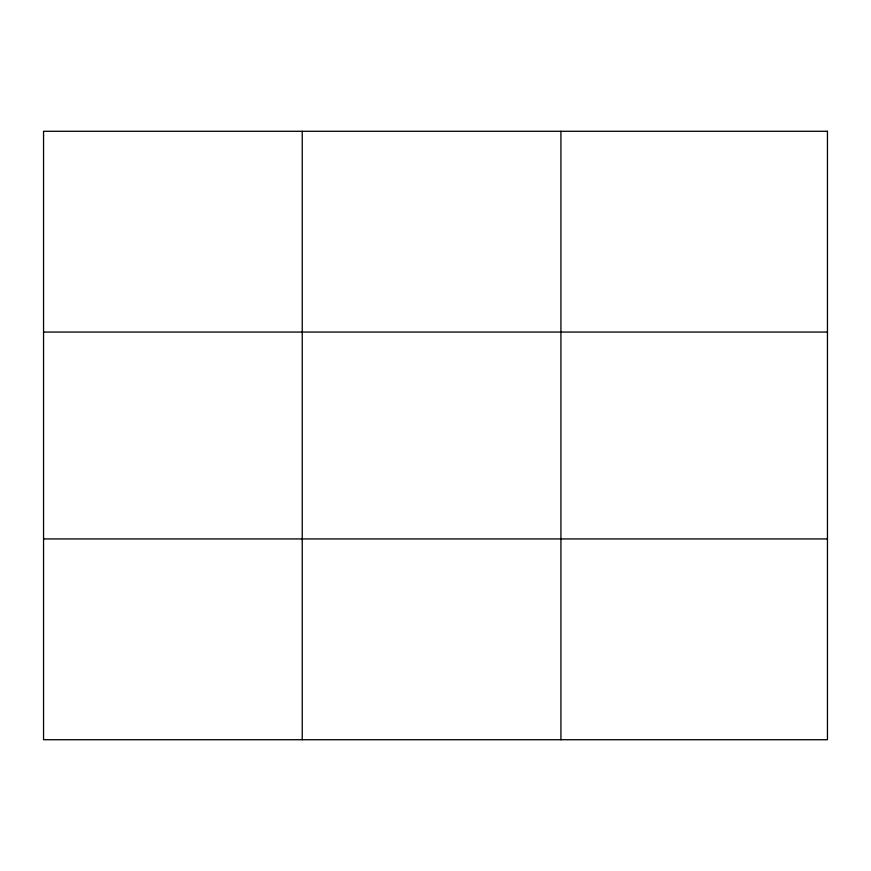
<?xml version="1.0" encoding="UTF-8"?>
<svg xmlns="http://www.w3.org/2000/svg" width="871" height="871" viewBox="0 0 871 871"><rect width="100%" height="100%" fill="white"/><g stroke="black" fill="none" stroke-linecap="round" stroke-linejoin="round"><path stroke-width="1.31" d="M302.237 739.719L302.237 131.281M560.924 739.719L560.924 131.281M43.55 332.069L827.45 332.069M43.55 538.931L827.45 538.931M827.45 131.281L827.45 739.719L43.55 739.719L43.55 131.281L827.45 131.281"/></g></svg>
